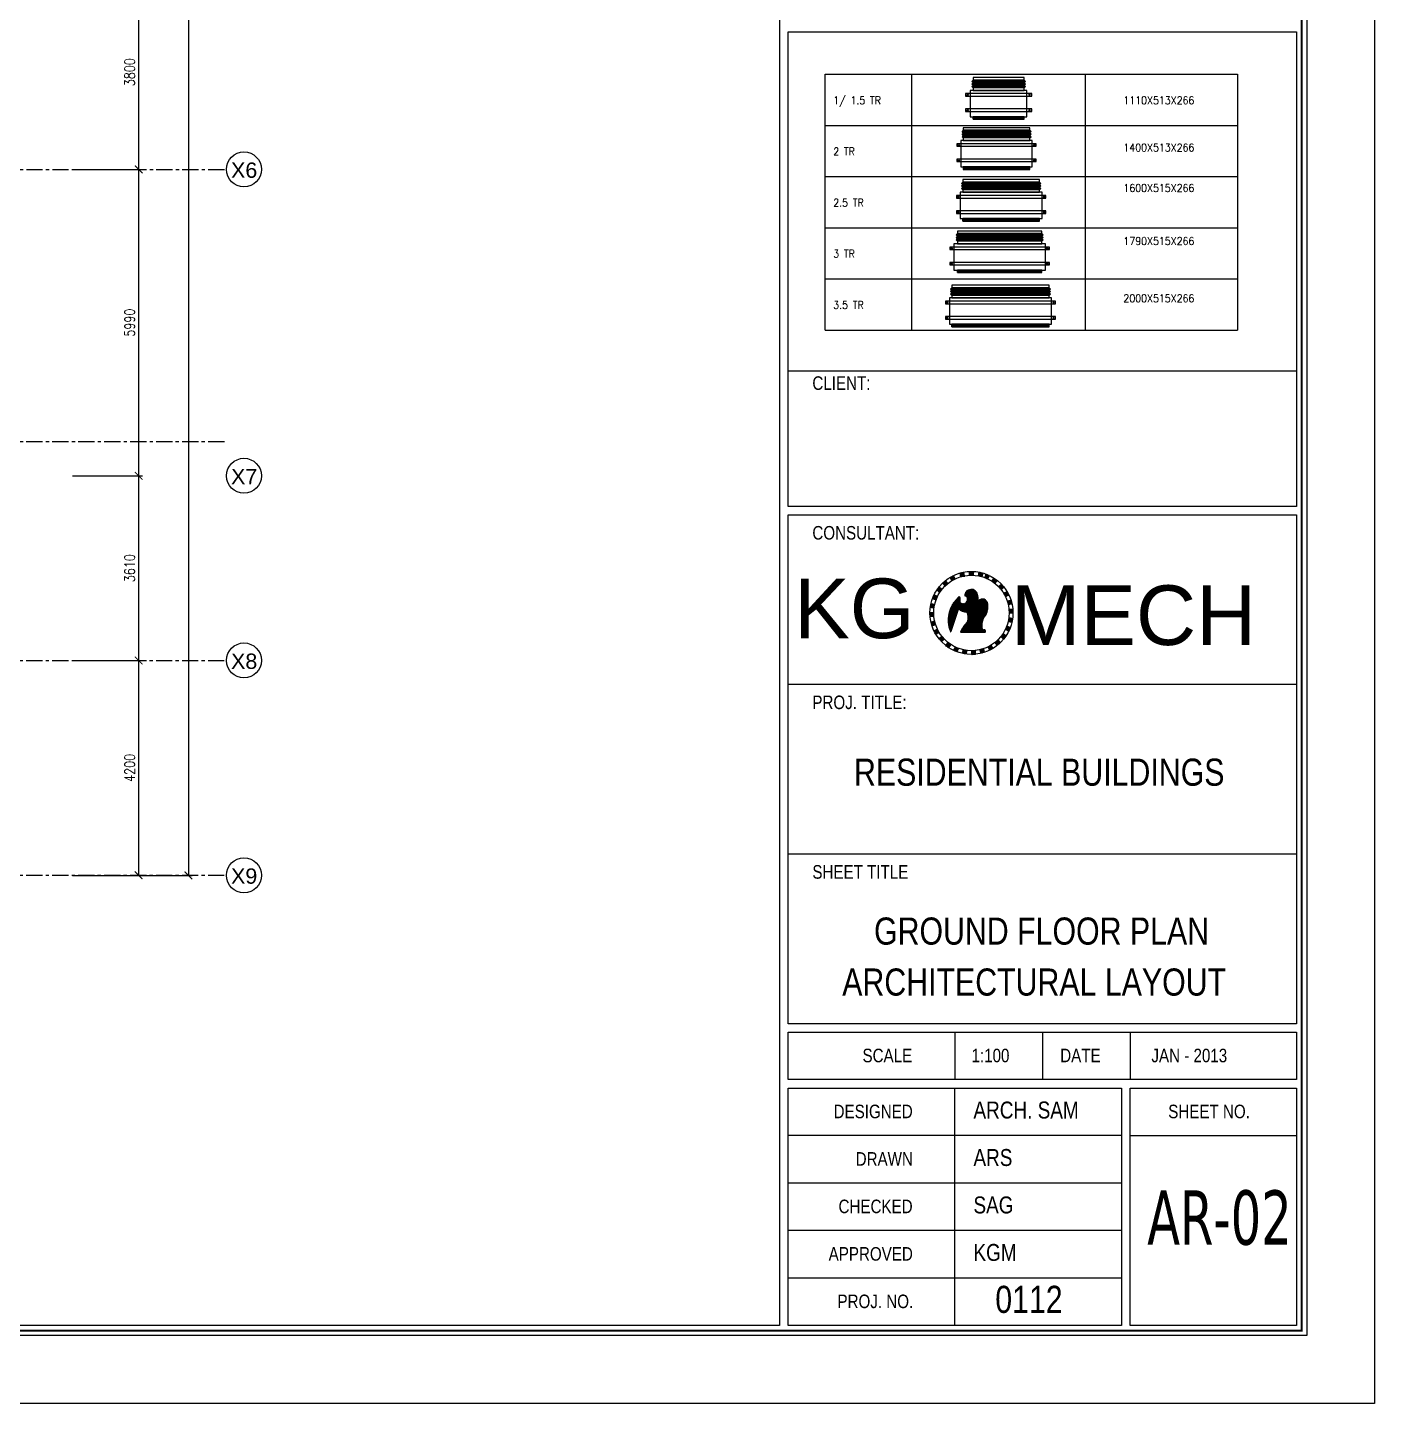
# Model space of a CAD drawing. Header units: millimetres. Extents: x -1288794 to 2153086, y -2701644 to -1428868.
# Drawn here: x 1126062 to 1152407, y -1519494 to -1492595 of the extents above; entities that cross this region are included whole.
import ezdxf
from ezdxf.enums import TextEntityAlignment as Align

# ---------------------------------------------------------------- set-up
doc = ezdxf.new("R2010")
doc.units = ezdxf.units.MM
doc.header["$LTSCALE"] = 100
doc.header["$PDMODE"] = 34
doc.linetypes.add('CENTER', pattern=[50.8, 31.75, -6.35, 6.35, -6.35])
for name, color, linetype in [('A-ANNO-DIMS', 1, 'Continuous'), ('A-ANNO-SYMB', 33, 'Continuous'), ('A-ANNO-TEXT', 8, 'Continuous'), ('A-GRID', 253, 'CENTER'), ('AC-HLTEXT', 100, 'Continuous'), ('DAIMENTION', 32, 'Continuous'), ('FCU-AC', 160, 'Continuous'), ('LOGO LINE', 7, 'Continuous'), ('LOGO1LINE', 7, 'Continuous'), ('TEXT', 4, 'Continuous')]:
    doc.layers.add(name, color=color, linetype=linetype)
doc.styles.add('ISTILO', font='sanss___.ttf', dxfattribs={"width": 0.8, "height": 400})
doc.styles.add('MKL', font='swisse.ttf')
doc.styles.add('ROMANS', font='romans.shx', dxfattribs={"width": 0.8})
doc.styles.add('SANSSERIF', font='sas_____.pfb')
doc.styles.add('TAHOMA', font='tahoma.ttf', dxfattribs={"width": 0.7})
doc.dimstyles.new('100 of DIM2', dxfattribs={"dimscale": 0, "dimtxt": 200, "dimasz": 150, "dimexe": 75, "dimexo": 200, "dimgap": 75, "dimtad": 1, "dimdec": 0, "dimrnd": 5, "dimzin": 0, "dimdsep": 46, "dimtxsty": 'ROMANS', "dimblk": 'ARCHTICK', "dimcen": 100, "dimclrd": 94, "dimclre": 94, "dimclrt": 2, "dimadec": 0, "dimazin": 0, "dimtfac": 1, "dimtdec": 0, "dimtofl": 0, "dimtmove": 2, "dimatfit": 3, "dimldrblk": 'OPEN90', "dimfxl": 75, "dimtolj": 1, "dimtzin": 0, "dimarcsym": 0})

# ---------------------------------------------------------------- blocks, each defined once
blk = doc.blocks.new('_ArchTick')
at = {"color": 0, "linetype": 'ByBlock', "const_width": 0.15}
blk.add_lwpolyline([(-0.5, -0.5), (0.5, 0.5)], dxfattribs=at)
blk = doc.blocks.new('*D455')
at = {"layer": 'A-ANNO-DIMS', "color": 94, "lineweight": -2, "ltscale": 3, "transparency": 16777216}
for p, q in [((1127054, -1473969), (1129284, -1473969)), ((1129209, -1473969), (1129209, -1509169)), ((1127054, -1509169), (1129284, -1509169))]:
    blk.add_line(p, q, dxfattribs=at)
at = {"layer": 'Defpoints', "color": 0, "ltscale": 3, "transparency": 16777216}
for p in [(1126854, -1473969), (1126854, -1509169), (1129209, -1509169)]:
    blk.add_point(p, dxfattribs=at)
at = {"layer": 'A-ANNO-DIMS', "color": 94, "lineweight": -2, "ltscale": 3, "transparency": 16777216, "xscale": 150, "yscale": 150, "zscale": 150}
for p, rotation in [((1129209, -1473969), 90), ((1129209, -1509169), 270)]:
    blk.add_blockref('_ArchTick', p, dxfattribs=dict(at, rotation=rotation))
at = {"layer": 'A-ANNO-DIMS', "color": 2, "ltscale": 3, "transparency": 16777216, "insert": (1129034, -1491569), "char_height": 200, "attachment_point": 5, "rotation": 90, "style": 'ROMANS'}
blk.add_mtext('\\A1;35200', dxfattribs=at)
blk = doc.blocks.new('_Open90')
at = {"color": 0, "linetype": 'ByBlock', "lineweight": -2}
for p, q in [((0, 0), (-1, 0)), ((-0.5, 0.5), (0, 0)), ((0, 0), (-0.5, -0.5))]:
    blk.add_line(p, q, dxfattribs=at)
blk = doc.blocks.new('*D460')
at = {"layer": 'A-ANNO-DIMS', "color": 94, "lineweight": -2, "ltscale": 3, "transparency": 16777216}
for p, q in [((1126945, -1491569), (1128311, -1491569)), ((1128236, -1491569), (1128236, -1495369)), ((1126945, -1495369), (1128311, -1495369))]:
    blk.add_line(p, q, dxfattribs=at)
at = {"layer": 'Defpoints', "color": 0, "ltscale": 3, "transparency": 16777216}
for p in [(1126745, -1491569), (1126745, -1495369), (1128236, -1495369)]:
    blk.add_point(p, dxfattribs=at)
at = {"layer": 'A-ANNO-DIMS', "color": 94, "lineweight": -2, "ltscale": 3, "transparency": 16777216, "xscale": 150, "yscale": 150, "zscale": 150}
for p, rotation in [((1128236, -1491569), 90), ((1128236, -1495369), 270)]:
    blk.add_blockref('_ArchTick', p, dxfattribs=dict(at, rotation=rotation))
at = {"layer": 'A-ANNO-DIMS', "color": 2, "ltscale": 3, "transparency": 16777216, "insert": (1128061, -1493469), "char_height": 200, "attachment_point": 5, "rotation": 90, "style": 'ROMANS'}
blk.add_mtext('\\A1;3800', dxfattribs=at)
blk = doc.blocks.new('*D461')
at = {"layer": 'A-ANNO-DIMS', "color": 94, "lineweight": -2, "ltscale": 3, "transparency": 16777216}
for p, q in [((1126945, -1495369), (1128311, -1495369)), ((1128236, -1495369), (1128236, -1501359)), ((1126945, -1501359), (1128311, -1501359))]:
    blk.add_line(p, q, dxfattribs=at)
at = {"layer": 'Defpoints', "color": 0, "ltscale": 3, "transparency": 16777216}
for p in [(1126745, -1495369), (1126745, -1501359), (1128236, -1501359)]:
    blk.add_point(p, dxfattribs=at)
at = {"layer": 'A-ANNO-DIMS', "color": 94, "lineweight": -2, "ltscale": 3, "transparency": 16777216, "xscale": 150, "yscale": 150, "zscale": 150}
for p, rotation in [((1128236, -1495369), 90), ((1128236, -1501359), 270)]:
    blk.add_blockref('_ArchTick', p, dxfattribs=dict(at, rotation=rotation))
at = {"layer": 'A-ANNO-DIMS', "color": 2, "ltscale": 3, "transparency": 16777216, "insert": (1128061, -1498364), "char_height": 200, "attachment_point": 5, "rotation": 90, "style": 'ROMANS'}
blk.add_mtext('\\A1;5990', dxfattribs=at)
blk = doc.blocks.new('*D462')
at = {"layer": 'A-ANNO-DIMS', "color": 94, "lineweight": -2, "ltscale": 3, "transparency": 16777216}
for p, q in [((1126945, -1501359), (1128311, -1501359)), ((1128236, -1501359), (1128236, -1504969)), ((1126945, -1504969), (1128311, -1504969))]:
    blk.add_line(p, q, dxfattribs=at)
at = {"layer": 'Defpoints', "color": 0, "ltscale": 3, "transparency": 16777216}
for p in [(1126745, -1501359), (1126745, -1504969), (1128236, -1504969)]:
    blk.add_point(p, dxfattribs=at)
at = {"layer": 'A-ANNO-DIMS', "color": 94, "lineweight": -2, "ltscale": 3, "transparency": 16777216, "xscale": 150, "yscale": 150, "zscale": 150}
for p, rotation in [((1128236, -1501359), 90), ((1128236, -1504969), 270)]:
    blk.add_blockref('_ArchTick', p, dxfattribs=dict(at, rotation=rotation))
at = {"layer": 'A-ANNO-DIMS', "color": 2, "ltscale": 3, "transparency": 16777216, "insert": (1128061, -1503164), "char_height": 200, "attachment_point": 5, "rotation": 90, "style": 'ROMANS'}
blk.add_mtext('\\A1;3610', dxfattribs=at)
blk = doc.blocks.new('*D463')
at = {"layer": 'A-ANNO-DIMS', "color": 94, "lineweight": -2, "ltscale": 3, "transparency": 16777216}
for p, q in [((1126945, -1504969), (1128311, -1504969)), ((1128236, -1504969), (1128236, -1509169)), ((1126945, -1509169), (1128311, -1509169))]:
    blk.add_line(p, q, dxfattribs=at)
at = {"layer": 'Defpoints', "color": 0, "ltscale": 3, "transparency": 16777216}
for p in [(1126745, -1504969), (1126745, -1509169), (1128236, -1509169)]:
    blk.add_point(p, dxfattribs=at)
at = {"layer": 'A-ANNO-DIMS', "color": 94, "lineweight": -2, "ltscale": 3, "transparency": 16777216, "xscale": 150, "yscale": 150, "zscale": 150}
for p, rotation in [((1128236, -1504969), 90), ((1128236, -1509169), 270)]:
    blk.add_blockref('_ArchTick', p, dxfattribs=dict(at, rotation=rotation))
at = {"layer": 'A-ANNO-DIMS', "color": 2, "ltscale": 3, "transparency": 16777216, "insert": (1128061, -1507069), "char_height": 200, "attachment_point": 5, "rotation": 90, "style": 'ROMANS'}
blk.add_mtext('\\A1;4200', dxfattribs=at)
blk = doc.blocks.new('fcu-1    1.5 tr')
h = blk.add_hatch()
h.set_pattern_fill('NET', color=3)
h.paths.add_polyline_path([(78733, -1589179), (77733, -1589179), (77733, -1589229), (78733, -1589229)])
at = {"color": 3}
blk.add_lwpolyline([(77733, -1589229), (78733, -1589229), (78733, -1589179), (77733, -1589179)], close=True, dxfattribs=at)
at = {"layer": 'FCU-AC', "color": 5}
for p, q in [((77733, -1588466), (77708, -1588491)), ((78758, -1588491), (77708, -1588491)), ((77733, -1588516), (77708, -1588491)), ((77733, -1588516), (77708, -1588541)), ((78758, -1588541), (77708, -1588541)), ((77733, -1588566), (77708, -1588541)), ((77733, -1588566), (77708, -1588591)), ((78758, -1588591), (77708, -1588591)), ((77733, -1588616), (77708, -1588591)), ((78733, -1588516), (77733, -1588516)), ((78733, -1588566), (77733, -1588566)), ((78758, -1588491), (78733, -1588466)), ((78758, -1588491), (78733, -1588516)), ((78758, -1588541), (78733, -1588516)), ((78758, -1588541), (78733, -1588566)), ((78758, -1588591), (78733, -1588566)), ((78758, -1588591), (78733, -1588616))]:
    blk.add_line(p, q, dxfattribs=at)
at = {"layer": 'FCU-AC', "color": 1}
for p, q in [((78733, -1588416), (77733, -1588416)), ((77733, -1588416), (77733, -1588466)), ((77733, -1588466), (78733, -1588466)), ((78733, -1588616), (77733, -1588616)), ((77733, -1588616), (77733, -1588666)), ((78733, -1588466), (78733, -1588416)), ((78733, -1588666), (78733, -1588616)), ((77733, -1588666), (78733, -1588666))]:
    blk.add_line(p, q, dxfattribs=at)
at = {"layer": 'FCU-AC'}
for p, q in [((78733, -1588466), (77733, -1588466)), ((78788, -1588666), (77678, -1588666)), ((77678, -1588666), (77678, -1589179)), ((78788, -1589179), (78788, -1588666)), ((77678, -1589179), (78788, -1589179))]:
    blk.add_line(p, q, dxfattribs=at)
at = {"layer": 'FCU-AC', "color": 2}
for p, q in [((78733, -1588516), (77733, -1588516)), ((78733, -1588566), (77733, -1588566))]:
    blk.add_line(p, q, dxfattribs=at)
at = {"layer": 'FCU-AC', "color": 6}
for points in [[(77583, -1588779), (78883, -1588779), (78883, -1588729), (77583, -1588729)], [(77583, -1589079), (78883, -1589079), (78883, -1589029), (77583, -1589029)]]:
    blk.add_lwpolyline(points, close=True, dxfattribs=at)
for centre in [(77629, -1588755), (78837, -1588755), (77629, -1589055), (78837, -1589055)]:
    blk.add_circle(centre, 12.5, dxfattribs=at)
blk = doc.blocks.new('fcu 2.5 tr')
h = blk.add_hatch()
h.set_pattern_fill('NET', color=3)
h.paths.add_polyline_path([(83172, -1587743), (81672, -1587743), (81672, -1587793), (83172, -1587793)])
at = {"layer": 'FCU-AC'}
for p, q in [((81672, -1587030), (81647, -1587055)), ((83172, -1587030), (81672, -1587030)), ((83197, -1587055), (83172, -1587030)), ((83197, -1587055), (81647, -1587055)), ((81672, -1587080), (81647, -1587055)), ((81672, -1587080), (81647, -1587105)), ((83197, -1587105), (81647, -1587105)), ((81672, -1587130), (81647, -1587105)), ((81672, -1587130), (81647, -1587155)), ((83197, -1587155), (81647, -1587155)), ((81672, -1587180), (81647, -1587155)), ((83172, -1587080), (81672, -1587080)), ((83172, -1587080), (81672, -1587080)), ((83172, -1587130), (81672, -1587130)), ((83172, -1587130), (81672, -1587130)), ((83197, -1587055), (83172, -1587080)), ((83197, -1587105), (83172, -1587080)), ((83197, -1587105), (83172, -1587130)), ((83197, -1587155), (83172, -1587130)), ((83197, -1587155), (83172, -1587180))]:
    blk.add_line(p, q, dxfattribs=at)
at = {"layer": 'FCU-AC', "color": 1}
for p, q in [((83172, -1586980), (81672, -1586980)), ((81672, -1586980), (81672, -1587030)), ((81672, -1587030), (83172, -1587030)), ((83172, -1587030), (83172, -1586980)), ((83172, -1587180), (81672, -1587180)), ((81672, -1587180), (81672, -1587230)), ((81672, -1587230), (83172, -1587230)), ((83172, -1587230), (83172, -1587180))]:
    blk.add_line(p, q, dxfattribs=at)
at = {"layer": 'FCU-AC', "color": 6}
for points in [[(81547, -1587343), (83297, -1587343), (83297, -1587293), (81547, -1587293)], [(81547, -1587643), (83297, -1587643), (83297, -1587593), (81547, -1587593)]]:
    blk.add_lwpolyline(points, close=True, dxfattribs=at)
at = {"layer": 'FCU-AC'}
blk.add_lwpolyline([(81622, -1587743), (83222, -1587743), (83222, -1587230), (81622, -1587230)], close=True, dxfattribs=at)
at = {"layer": 'FCU-AC', "color": 3}
blk.add_lwpolyline([(81672, -1587793), (83172, -1587793), (83172, -1587743), (81672, -1587743)], close=True, dxfattribs=at)
at = {"layer": 'FCU-AC', "color": 6}
for centre in [(81584, -1587318), (83259, -1587318), (81584, -1587618), (83259, -1587618)]:
    blk.add_circle(centre, 12.5, dxfattribs=at)
blk = doc.blocks.new('fcu 3 tr')
h = blk.add_hatch()
h.set_pattern_fill('NET', color=3)
h.paths.add_polyline_path([(86304, -1585367), (84654, -1585367), (84654, -1585417), (86304, -1585417)])
at = {"layer": 'FCU-AC', "color": 1}
for p, q in [((86304, -1584604), (84654, -1584604)), ((84654, -1584604), (84654, -1584654)), ((86304, -1584654), (86304, -1584604)), ((84654, -1584654), (86304, -1584654)), ((86304, -1584804), (84654, -1584804)), ((84654, -1584804), (84654, -1584854)), ((84654, -1584854), (86304, -1584854)), ((86304, -1584854), (86304, -1584804))]:
    blk.add_line(p, q, dxfattribs=at)
at = {"layer": 'FCU-AC'}
for p, q in [((84654, -1584654), (84629, -1584679)), ((86329, -1584679), (84629, -1584679)), ((84654, -1584704), (84629, -1584679)), ((84654, -1584704), (84629, -1584729)), ((86329, -1584729), (84629, -1584729)), ((84654, -1584754), (84629, -1584729)), ((84654, -1584754), (84629, -1584779)), ((86329, -1584779), (84629, -1584779)), ((84654, -1584804), (84629, -1584779)), ((86304, -1584654), (84654, -1584654)), ((86304, -1584704), (84654, -1584704)), ((86304, -1584704), (84654, -1584704)), ((86304, -1584754), (84654, -1584754)), ((86304, -1584754), (84654, -1584754)), ((86304, -1584654), (86329, -1584679)), ((86304, -1584704), (86329, -1584679)), ((86304, -1584704), (86329, -1584729)), ((86304, -1584754), (86329, -1584729)), ((86304, -1584754), (86329, -1584779)), ((86304, -1584804), (86329, -1584779))]:
    blk.add_line(p, q, dxfattribs=at)
blk.add_lwpolyline([(84584, -1585367), (86374, -1585367), (86374, -1584854), (84584, -1584854)], close=True, dxfattribs=at)
at = {"layer": 'FCU-AC', "color": 6}
for points in [[(84504, -1584967), (86454, -1584967), (86454, -1584917), (84504, -1584917)], [(84504, -1585267), (86454, -1585267), (86454, -1585217), (84504, -1585217)]]:
    blk.add_lwpolyline(points, close=True, dxfattribs=at)
at = {"layer": 'FCU-AC', "color": 3}
blk.add_lwpolyline([(84654, -1585417), (86304, -1585417), (86304, -1585367), (84654, -1585367)], close=True, dxfattribs=at)
at = {"layer": 'FCU-AC', "color": 6}
for centre in [(84544, -1584942), (86414, -1584942), (84544, -1585242), (86414, -1585242)]:
    blk.add_circle(centre, 12.5, dxfattribs=at)
blk = doc.blocks.new('fcu 3.5 tr')
at = {"layer": 'FCU-AC'}
h = blk.add_hatch(dxfattribs=at)
h.set_pattern_fill('NET', color=3)
h.paths.add_polyline_path([(100970, -1580238), (99070, -1580238), (99070, -1580288), (100970, -1580288)])
at = {"layer": 'FCU-AC', "color": 1}
for p, q in [((100970, -1579475), (99070, -1579475)), ((99070, -1579475), (99070, -1579525)), ((100970, -1579525), (100970, -1579475)), ((99070, -1579525), (100970, -1579525)), ((100970, -1579675), (99070, -1579675)), ((99070, -1579675), (99070, -1579725)), ((99070, -1579725), (100970, -1579725)), ((100970, -1579725), (100970, -1579675))]:
    blk.add_line(p, q, dxfattribs=at)
at = {"layer": 'FCU-AC'}
for p, q in [((99045, -1579550), (99070, -1579525)), ((100995, -1579550), (99045, -1579550)), ((99045, -1579550), (99070, -1579575)), ((99045, -1579600), (99070, -1579575)), ((100995, -1579600), (99045, -1579600)), ((99045, -1579600), (99070, -1579625)), ((99045, -1579650), (99070, -1579625)), ((100995, -1579650), (99045, -1579650)), ((99045, -1579650), (99070, -1579675)), ((100970, -1579525), (99070, -1579525)), ((100970, -1579575), (99070, -1579575)), ((100970, -1579575), (99070, -1579575)), ((100970, -1579625), (99070, -1579625)), ((100970, -1579625), (99070, -1579625)), ((100995, -1579550), (100970, -1579525)), ((100995, -1579550), (100970, -1579575)), ((100995, -1579600), (100970, -1579575)), ((100995, -1579600), (100970, -1579625)), ((100995, -1579650), (100970, -1579625)), ((100995, -1579650), (100970, -1579675))]:
    blk.add_line(p, q, dxfattribs=at)
blk.add_lwpolyline([(99020, -1580238), (101020, -1580238), (101020, -1579725), (99020, -1579725)], close=True, dxfattribs=at)
at = {"layer": 'FCU-AC', "color": 6}
for points in [[(98945, -1579838), (101095, -1579838), (101095, -1579788), (98945, -1579788)], [(98945, -1580138), (101095, -1580138), (101095, -1580088), (98945, -1580088)]]:
    blk.add_lwpolyline(points, close=True, dxfattribs=at)
at = {"layer": 'FCU-AC', "color": 3}
blk.add_lwpolyline([(99070, -1580288), (100970, -1580288), (100970, -1580238), (99070, -1580238)], close=True, dxfattribs=at)
at = {"layer": 'FCU-AC', "color": 6}
for centre in [(98982, -1579813), (101057, -1579813), (98982, -1580113), (101057, -1580113)]:
    blk.add_circle(centre, 12.5, dxfattribs=at)
blk = doc.blocks.new('fcu 2 tr')
h = blk.add_hatch()
h.set_pattern_fill('NET', color=3)
h.paths.add_polyline_path([(80954, -1588493), (79654, -1588493), (79654, -1588543), (80954, -1588543)])
at = {"layer": 'FCU-AC'}
for p, q in [((79654, -1587780), (79629, -1587805)), ((80979, -1587805), (79629, -1587805)), ((79654, -1587830), (79629, -1587805)), ((79654, -1587830), (79629, -1587855)), ((80954, -1587780), (79654, -1587780)), ((80954, -1587830), (79654, -1587830)), ((80954, -1587830), (79654, -1587830)), ((80954, -1587780), (80979, -1587805)), ((80954, -1587830), (80979, -1587805)), ((80954, -1587830), (80979, -1587855)), ((80979, -1587855), (79629, -1587855)), ((79654, -1587880), (79629, -1587855)), ((79654, -1587880), (79629, -1587905)), ((80979, -1587905), (79629, -1587905)), ((79654, -1587930), (79629, -1587905)), ((80954, -1587880), (79654, -1587880)), ((80954, -1587880), (79654, -1587880)), ((80954, -1587880), (80979, -1587855)), ((80954, -1587880), (80979, -1587905)), ((80954, -1587930), (80979, -1587905))]:
    blk.add_line(p, q, dxfattribs=at)
at = {"layer": 'FCU-AC', "color": 1}
for p, q in [((80954, -1587730), (79654, -1587730)), ((79654, -1587730), (79654, -1587780)), ((79654, -1587780), (80954, -1587780)), ((80954, -1587780), (80954, -1587730)), ((80954, -1587930), (79654, -1587930)), ((79654, -1587930), (79654, -1587980)), ((79654, -1587980), (80954, -1587980)), ((80954, -1587980), (80954, -1587930))]:
    blk.add_line(p, q, dxfattribs=at)
at = {"layer": 'FCU-AC', "color": 6}
for points in [[(79529, -1588093), (81079, -1588093), (81079, -1588043), (79529, -1588043)], [(79529, -1588393), (81079, -1588393), (81079, -1588343), (79529, -1588343)]]:
    blk.add_lwpolyline(points, close=True, dxfattribs=at)
at = {"layer": 'FCU-AC'}
blk.add_lwpolyline([(79604, -1588493), (81004, -1588493), (81004, -1587980), (79604, -1587980)], close=True, dxfattribs=at)
at = {"layer": 'FCU-AC', "color": 3}
blk.add_lwpolyline([(79654, -1588543), (80954, -1588543), (80954, -1588493), (79654, -1588493)], close=True, dxfattribs=at)
at = {"layer": 'FCU-AC', "color": 6}
for centre in [(79566, -1588068), (81041, -1588068), (79566, -1588368), (81041, -1588368)]:
    blk.add_circle(centre, 12.5, dxfattribs=at)

msp = doc.modelspace()

# ---------------------------------------------------------------- hatches: boundary and pattern name
h = msp.add_hatch()
h.set_pattern_fill('ANSI36', color=6, scale=36.666455, angle=25.71429, style=0)
h.set_pattern_definition([(70.71429, (1144965.2234, -1506959.146), (-1.677009, 9.0844575), [11.458267, -2.291653, 0, -2.291653])])
h.paths.add_polyline_path([(1144172.3, -1503308.5, 0.0225273), (1144108, -1503343.1), (1144140, -1503409.5, -0.0247745), (1144204.2, -1503374.6)])
h = msp.add_hatch()
h.set_pattern_fill('ANSI36', color=6, scale=36.666455, angle=167.14286, style=0)
h.set_pattern_definition([(212.14286, (1145957.255, -1501492.5794), (-4.352928, -8.148113), [11.458267, -2.291653, 0, -2.291653])])
h.paths.add_polyline_path([(1144301, -1503259.6, -0.0225273), (1144372.9, -1503246.6), (1144389.3, -1503318.4, 0.0247745), (1144317.3, -1503331.1)])
h = msp.add_hatch()
h.set_pattern_fill('ANSI36', color=6, scale=36.666455, angle=180, style=0)
h.set_pattern_definition([(225, (1145358.725, -1501217.206), (-2.4306655, -8.91244), [11.458267, -2.291653, 0, -2.291653])])
h.paths.add_polyline_path([(1144489.1, -1503228.2, -0.0225273), (1144562.1, -1503231.5), (1144562.1, -1503305.1, 0.0247745), (1144489.1, -1503301.5)])
h = msp.add_hatch()
h.set_pattern_fill('ANSI36', color=6, scale=36.666455, angle=-167.14286, style=0)
h.set_pattern_definition([(237.85714, (1144715.765, -1501087.4032), (-0.386519, -9.229861), [11.458267, -2.291653, 0, -2.291653])])
h.paths.add_polyline_path([(1144676.4, -1503241.5, -0.0225273), (1144746.8, -1503260.9), (1144730.4, -1503332.7, 0.0247745), (1144660.1, -1503313)])
h = msp.add_hatch()
h.set_pattern_fill('ANSI36', color=6, scale=36.666455, angle=-25.71429, style=0)
h.set_pattern_definition([(19.28571, (1142516.336, -1506204.5415), (6.056917, 6.975205), [11.458267, -2.291653, 0, -2.291653])])
h.paths.add_polyline_path([(1144876.2, -1503308.5, 0.0225273), (1144809, -1503279.8), (1144777, -1503346.2, -0.0247745), (1144844.3, -1503374.6)])
h = msp.add_hatch()
h.set_pattern_fill('ANSI36', color=6, scale=36.666455, angle=-38.57143, style=0)
h.set_pattern_definition([(6.42857, (1142084.8586, -1505703.449), (7.4571865, 5.452531), [11.458267, -2.291653, 0, -2.291653])])
h.paths.add_polyline_path([(1145029.9, -1503405.1, 0.0225273), (1144970.8, -1503362.2), (1144924.9, -1503419.8, -0.0247745), (1144984.2, -1503462.5)])
h = msp.add_hatch()
h.set_pattern_fill('ANSI36', color=6, scale=36.666455, angle=51.42857, style=0)
h.set_pattern_definition([(96.42857, (1146188.445, -1506478.658), (-5.452531, 7.4571865), [11.458267, -2.291653, 0, -2.291653])])
h.paths.add_polyline_path([(1143890.1, -1503533.6, 0.0225273), (1143847.2, -1503592.7), (1143904.8, -1503638.6, -0.0247745), (1143947.5, -1503579.3)])
h = msp.add_hatch()
h.set_pattern_fill('ANSI36', color=6, scale=36.666455, angle=38.57143, style=0)
h.set_pattern_definition([(83.57143, (1145603.903, -1506787.814), (-3.656445, 8.4835216), [11.458267, -2.291653, 0, -2.291653])])
h.paths.add_polyline_path([(1144018.6, -1503405.1, 0.0225273), (1143963.6, -1503453.2), (1144009.5, -1503510.8, -0.0247745), (1144064.3, -1503462.5)])
h = msp.add_hatch()
h.set_pattern_fill('ANSI31', color=6, scale=36.45, style=0)
h.set_pattern_definition([(45, (1143940.7073, -1506308.6005), (-3.221755, 3.221755), [])])
h.paths.add_polyline_path([(1144447.4, -1504212.8, 0.1070133), (1144312.7, -1504413), (1144794.2, -1504413, 0.3835303), (1144801.2, -1504406.7, 0.674478), (1144744.5, -1504376.4), (1144729, -1504332.4, -0.1268388), (1144754.6, -1504147.3, 0.2280769), (1144841.4, -1503866.3, 0.6975506), (1144661.3, -1503805.9, 0.0308659), (1144641.4, -1503672.3, 0.880226), (1144395.3, -1503703.5), (1144417.3, -1503702.8, -1.0270626), (1144304.6, -1503836.1), (1144304.6, -1503747.1, 0.3506469), (1144286.2, -1503724.1, 0.2389572), (1144277.9, -1503726.2, 0.3170491), (1144111.6, -1504404.8, 0.7037758), (1144120.5, -1504404.6), (1144268.4, -1503950.3, 0.26839), (1144436.5, -1504017.3, -0.1721045)])
h = msp.add_hatch()
h.set_pattern_fill('ANSI36', color=6, scale=36.666455, angle=-51.42857, style=0)
h.set_pattern_definition([(353.57143, (1141775.7026, -1505118.9075), (8.4835216, 3.656445), [11.458267, -2.291653, 0, -2.291653])])
h.paths.add_polyline_path([(1145158.4, -1503533.6, 0.0225273), (1145110.3, -1503478.6), (1145052.7, -1503524.5, -0.0247745), (1145101, -1503579.3)])
h = msp.add_hatch()
h.set_pattern_fill('ANSI36', color=6, scale=36.666455, angle=-64.28571, style=0)
h.set_pattern_definition([(340.71429, (1141604.3705, -1504480.228), (9.0844575, 1.677009), [11.458267, -2.291653, 0, -2.291653])])
h.paths.add_polyline_path([(1145255, -1503687.4, 0.0225273), (1145220.4, -1503623), (1145154, -1503655, -0.0247745), (1145188.9, -1503719.2)])
h = msp.add_hatch()
h.set_pattern_fill('ANSI36', color=6, scale=36.666455, angle=77.14286, style=0)
h.set_pattern_definition([(122.14286, (1147082.0533, -1505515.0173), (-8.148113, 4.352928), [11.458267, -2.291653, 0, -2.291653])])
h.paths.add_polyline_path([(1143733.5, -1503858.8, 0.0225273), (1143720.5, -1503930.7), (1143792.3, -1503947, -0.0247745), (1143805, -1503875.1)])
h = msp.add_hatch()
h.set_pattern_fill('ANSI36', color=6, scale=36.666455, angle=64.28571, style=0)
h.set_pattern_definition([(109.28571, (1146689.537, -1506047.1804), (-6.975205, 6.056917), [11.458267, -2.291653, 0, -2.291653])])
h.paths.add_polyline_path([(1143793.5, -1503687.4, 0.0225273), (1143764.8, -1503754.5), (1143831.2, -1503786.5, -0.0247745), (1143859.6, -1503719.2)])
h = msp.add_hatch()
h.set_pattern_fill('ANSI36', color=6, scale=36.666455, angle=-77.14286, style=0)
h.set_pattern_definition([(327.85714, (1141579.4536, -1503819.436), (9.229861, -0.386519), [11.458267, -2.291653, 0, -2.291653])])
h.paths.add_polyline_path([(1145315, -1503858.8, 0.0225273), (1145295.5, -1503788.4), (1145223.7, -1503804.8, -0.0247745), (1145243.5, -1503875.1)])
h = msp.add_hatch()
h.set_pattern_fill('ANSI36', color=6, scale=36.666455, angle=90, style=0)
h.set_pattern_definition([(135, (1147346.3107, -1504908.8536), (-8.9124403, 2.4306655), [11.458267, -2.291653, 0, -2.291653])])
h.paths.add_polyline_path([(1143713.2, -1504039.3, 0.0225273), (1143716.5, -1504112.2), (1143790.1, -1504112.2, -0.0247745), (1143786.5, -1504039.3)])
h = msp.add_hatch()
h.set_pattern_fill('ANSI36', color=6, scale=36.666455, angle=-102.85714, style=0)
h.set_pattern_definition([(302.14286, (1141966.459, -1502563.5037), (8.148113, -4.352928), [11.458267, -2.291653, 0, -2.291653])])
h.paths.add_polyline_path([(1145315, -1504219.7, 0.0225273), (1145328, -1504147.9), (1145256.2, -1504131.5, -0.0247745), (1145243.5, -1504203.4)])
h = msp.add_hatch()
h.set_pattern_fill('ANSI36', color=6, scale=36.666455, angle=-90, style=0)
h.set_pattern_definition([(315, (1141702.2015, -1503169.6674), (8.9124403, -2.4306655), [11.458267, -2.291653, 0, -2.291653])])
h.paths.add_polyline_path([(1145335.3, -1504039.3, 0.0225273), (1145332, -1503966.3), (1145258.4, -1503966.3, -0.0247745), (1145262, -1504039.3)])
h = msp.add_hatch()
h.set_pattern_fill('ANSI36', color=6, scale=36.666455, angle=102.85714, style=0)
h.set_pattern_definition([(147.85714, (1147469.0586, -1504259.085), (-9.229861, 0.386519), [11.458267, -2.291653, 0, -2.291653])])
h.paths.add_polyline_path([(1143733.5, -1504219.7, 0.0225273), (1143753, -1504290.2), (1143824.8, -1504273.8, -0.0247745), (1143805, -1504203.4)])
h = msp.add_hatch()
h.set_pattern_fill('ANSI36', color=6, scale=36.666455, angle=115.71429, style=0)
h.set_pattern_definition([(160.71429, (1147444.1418, -1503598.293), (-9.0844575, -1.677009), [11.458267, -2.291653, 0, -2.291653])])
h.paths.add_polyline_path([(1143793.5, -1504391.2, 0.0225273), (1143828.1, -1504455.5), (1143894.5, -1504423.5, -0.0247745), (1143859.6, -1504359.4)])
h = msp.add_hatch()
h.set_pattern_fill('ANSI36', color=6, scale=36.666455, angle=-128.57143, style=0)
h.set_pattern_definition([(276.42857, (1142860.0674, -1501599.863), (5.452531, -7.4571865), [11.458267, -2.291653, 0, -2.291653])])
h.paths.add_polyline_path([(1145158.4, -1504545, 0.0225273), (1145201.3, -1504485.8), (1145143.7, -1504439.9, -0.0247745), (1145101, -1504499.2)])
h = msp.add_hatch()
h.set_pattern_fill('ANSI36', color=6, scale=36.666455, angle=-115.71429, style=0)
h.set_pattern_definition([(289.28571, (1142358.975, -1502031.3406), (6.975205, -6.056917), [11.458267, -2.291653, 0, -2.291653])])
h.paths.add_polyline_path([(1145255, -1504391.2, 0.0225273), (1145283.7, -1504324), (1145217.3, -1504292, -0.0247745), (1145188.9, -1504359.4)])
h = msp.add_hatch()
h.set_pattern_fill('ANSI36', color=6, scale=36.666455, angle=128.57143, style=0)
h.set_pattern_definition([(173.57143, (1147272.8097, -1502959.6135), (-8.4835216, -3.656445), [11.458267, -2.291653, 0, -2.291653])])
h.paths.add_polyline_path([(1143890.1, -1504545, 0.0225273), (1143938.2, -1504600), (1143995.8, -1504554, -0.0247745), (1143947.5, -1504499.2)])
h = msp.add_hatch()
h.set_pattern_fill('ANSI36', color=6, scale=36.666455, angle=141.42857, style=0)
h.set_pattern_definition([(186.42857, (1146963.6536, -1502375.072), (-7.4571865, -5.452531), [11.458267, -2.291653, 0, -2.291653])])
h.paths.add_polyline_path([(1144018.6, -1504673.4, 0.0225273), (1144077.7, -1504716.3), (1144123.6, -1504658.7, -0.0247745), (1144064.3, -1504616)])
h = msp.add_hatch()
h.set_pattern_fill('ANSI36', color=6, scale=36.666455, angle=154.28571, style=0)
h.set_pattern_definition([(199.28571, (1146532.176, -1501873.9795), (-6.056917, -6.975205), [11.458267, -2.291653, 0, -2.291653])])
h.paths.add_polyline_path([(1144172.3, -1504770, 0.0225273), (1144239.5, -1504798.7), (1144271.5, -1504732.3, -0.0247745), (1144204.2, -1504703.9)])
h = msp.add_hatch()
h.set_pattern_fill('ANSI36', color=6, scale=36.666455, angle=-154.28571, style=0)
h.set_pattern_definition([(250.71429, (1144083.289, -1501119.375), (1.677009, -9.0844575), [11.458267, -2.291653, 0, -2.291653])])
h.paths.add_polyline_path([(1144876.2, -1504770, 0.0225273), (1144940.5, -1504735.4), (1144908.5, -1504669, -0.0247745), (1144844.3, -1504703.9)])
h = msp.add_hatch()
h.set_pattern_fill('ANSI36', color=6, scale=36.666455, angle=-141.42857, style=0)
h.set_pattern_definition([(263.57143, (1143444.609, -1501290.707), (3.656445, -8.4835216), [11.458267, -2.291653, 0, -2.291653])])
h.paths.add_polyline_path([(1145029.9, -1504673.4, 0.0225273), (1145084.9, -1504625.3), (1145039, -1504567.7, -0.0247745), (1144984.2, -1504616)])
h = msp.add_hatch()
h.set_pattern_fill('ANSI36', color=6, scale=36.666455, angle=167.14286, style=0)
h.set_pattern_definition([(212.14286, (1146000.013, -1501481.4634), (-4.352928, -8.148113), [11.458267, -2.291653, 0, -2.291653])])
h.paths.add_polyline_path([(1144343.8, -1504830, 0.0225273), (1144415.7, -1504843), (1144432, -1504771.2, -0.0247745), (1144360.1, -1504758.5)])
h = msp.add_hatch()
h.set_pattern_fill('ANSI36', color=6, scale=36.666455, angle=180, style=0)
h.set_pattern_definition([(225, (1145393.849, -1501217.206), (-2.4306655, -8.9124403), [11.458267, -2.291653, 0, -2.291653])])
h.paths.add_polyline_path([(1144524.3, -1504850.3, 0.0225273), (1144597.2, -1504847), (1144597.2, -1504773.4, -0.0247745), (1144524.3, -1504777)])
h = msp.add_hatch()
h.set_pattern_fill('ANSI36', color=6, scale=36.666455, angle=-167.14286, style=0)
h.set_pattern_definition([(237.85714, (1144744.0805, -1501094.458), (-0.386519, -9.229861), [11.458267, -2.291653, 0, -2.291653])])
h.paths.add_polyline_path([(1144704.7, -1504830, 0.0225273), (1144775.1, -1504810.5), (1144758.8, -1504738.7, -0.0247745), (1144688.4, -1504758.5)])

# ---------------------------------------------------------------- linework, layer by layer
at = {"color": 6}
for p, q in [((1144140, -1503409.5), (1144108.2, -1503343.4)), ((1144140, -1503409.5), (1144108.2, -1503343.4)), ((1144204.2, -1503374.6), (1144172.3, -1503308.5)), ((1144204.2, -1503374.6), (1144172.3, -1503308.5)), ((1144317.3, -1503331.1), (1144301, -1503259.6)), ((1144317.3, -1503331.1), (1144301, -1503259.6)), ((1144389.3, -1503318.4), (1144373, -1503246.9)), ((1144489.1, -1503301.5), (1144489.1, -1503228.2)), ((1144489.1, -1503301.5), (1144489.1, -1503228.2)), ((1144562.1, -1503305.1), (1144562.1, -1503231.8)), ((1144562.1, -1503305.1), (1144562.1, -1503231.8)), ((1144660.1, -1503313), (1144676.4, -1503241.5)), ((1144660.1, -1503313), (1144676.4, -1503241.5)), ((1144730.4, -1503332.7), (1144746.8, -1503261.2)), ((1144730.4, -1503332.7), (1144746.8, -1503261.2)), ((1144844.3, -1503374.6), (1144876.2, -1503308.5)), ((1144844.3, -1503374.6), (1144876.2, -1503308.5)), ((1144924.9, -1503419.8), (1144970.6, -1503362.5)), ((1144924.9, -1503419.8), (1144970.6, -1503362.5)), ((1143904.8, -1503638.6), (1143847.5, -1503592.9)), ((1143904.8, -1503638.6), (1143847.5, -1503592.9)), ((1143947.5, -1503579.3), (1143890.1, -1503533.6)), ((1143947.5, -1503579.3), (1143890.1, -1503533.6)), ((1144009.5, -1503510.8), (1143963.8, -1503453.5)), ((1144009.5, -1503510.8), (1143963.8, -1503453.5)), ((1144064.3, -1503462.5), (1144018.6, -1503405.1)), ((1144064.3, -1503462.5), (1144018.6, -1503405.1)), ((1144984.2, -1503462.5), (1145029.9, -1503405.1)), ((1144984.2, -1503462.5), (1145029.9, -1503405.1)), ((1145052.7, -1503524.5), (1145110, -1503478.8)), ((1145052.7, -1503524.5), (1145110, -1503478.8)), ((1145101, -1503579.3), (1145158.4, -1503533.6)), ((1145101, -1503579.3), (1145158.4, -1503533.6)), ((1145154, -1503655), (1145220.1, -1503623.2)), ((1145154, -1503655), (1145220.1, -1503623.2)), ((1143805, -1503875.1), (1143733.5, -1503858.8)), ((1143805, -1503875.1), (1143733.5, -1503858.8)), ((1143831.2, -1503786.5), (1143765.1, -1503754.7)), ((1143831.2, -1503786.5), (1143765.1, -1503754.7)), ((1143859.6, -1503719.2), (1143793.5, -1503687.4)), ((1143859.6, -1503719.2), (1143793.5, -1503687.4)), ((1144304.6, -1503836.1), (1144304.6, -1503747.1)), ((1144395.3, -1503703.5), (1144417.3, -1503702.8)), ((1145188.9, -1503719.2), (1145255, -1503687.4)), ((1145188.9, -1503719.2), (1145255, -1503687.4)), ((1145223.7, -1503804.8), (1145295.2, -1503788.4)), ((1145223.7, -1503804.8), (1145295.2, -1503788.4)), ((1145243.5, -1503875.1), (1145315, -1503858.8)), ((1145243.5, -1503875.1), (1145315, -1503858.8)), ((1143786.5, -1504039.3), (1143713.2, -1504039.3)), ((1143786.5, -1504039.3), (1143713.2, -1504039.3)), ((1143790.1, -1504112.2), (1143716.8, -1504112.2)), ((1143790.1, -1504112.2), (1143716.8, -1504112.2)), ((1143792.3, -1503947), (1143720.8, -1503930.7)), ((1143792.3, -1503947), (1143720.8, -1503930.7)), ((1144268.4, -1503950.3), (1144120.5, -1504404.6)), ((1145256.2, -1504131.5), (1145327.7, -1504147.8)), ((1145256.2, -1504131.5), (1145327.7, -1504147.8)), ((1145258.4, -1503966.3), (1145331.7, -1503966.3)), ((1145258.4, -1503966.3), (1145331.7, -1503966.3)), ((1145262, -1504039.3), (1145335.3, -1504039.3)), ((1145262, -1504039.3), (1145335.3, -1504039.3)), ((1143805, -1504203.4), (1143733.5, -1504219.7)), ((1143805, -1504203.4), (1143733.5, -1504219.7)), ((1143824.8, -1504273.8), (1143753.3, -1504290.1)), ((1143824.8, -1504273.8), (1143753.3, -1504290.1)), ((1143859.6, -1504359.4), (1143793.5, -1504391.2)), ((1143859.6, -1504359.4), (1143793.5, -1504391.2)), ((1143894.5, -1504423.5), (1143828.4, -1504455.3)), ((1143894.5, -1504423.5), (1143828.4, -1504455.3)), ((1144312.7, -1504413), (1144794.2, -1504413)), ((1144729, -1504332.4), (1144744.5, -1504376.4)), ((1145143.7, -1504439.9), (1145201, -1504485.6)), ((1145143.7, -1504439.9), (1145201, -1504485.6)), ((1145188.9, -1504359.4), (1145255, -1504391.2)), ((1145188.9, -1504359.4), (1145255, -1504391.2)), ((1145217.3, -1504292), (1145283.4, -1504323.9)), ((1145217.3, -1504292), (1145283.4, -1504323.9)), ((1145243.5, -1504203.4), (1145315, -1504219.7)), ((1145243.5, -1504203.4), (1145315, -1504219.7)), ((1143947.5, -1504499.2), (1143890.1, -1504545)), ((1143947.5, -1504499.2), (1143890.1, -1504545)), ((1143995.8, -1504554), (1143938.5, -1504599.7)), ((1143995.8, -1504554), (1143938.5, -1504599.7)), ((1144064.3, -1504616), (1144018.6, -1504673.4)), ((1144064.3, -1504616), (1144018.6, -1504673.4)), ((1144123.6, -1504658.7), (1144077.9, -1504716)), ((1144123.6, -1504658.7), (1144077.9, -1504716)), ((1144204.2, -1504703.9), (1144172.3, -1504770)), ((1144204.2, -1504703.9), (1144172.3, -1504770)), ((1144271.5, -1504732.3), (1144239.7, -1504798.4)), ((1144271.5, -1504732.3), (1144239.7, -1504798.4)), ((1144844.3, -1504703.9), (1144876.2, -1504770)), ((1144844.3, -1504703.9), (1144876.2, -1504770)), ((1144908.5, -1504669), (1144940.3, -1504735.1)), ((1144908.5, -1504669), (1144940.3, -1504735.1)), ((1144984.2, -1504616), (1145029.9, -1504673.4)), ((1144984.2, -1504616), (1145029.9, -1504673.4)), ((1145039, -1504567.7), (1145084.7, -1504625.1)), ((1145039, -1504567.7), (1145084.7, -1504625.1)), ((1145101, -1504499.2), (1145158.4, -1504545)), ((1145101, -1504499.2), (1145158.4, -1504545)), ((1144360.1, -1504758.5), (1144343.8, -1504830)), ((1144360.1, -1504758.5), (1144343.8, -1504830)), ((1144432, -1504771.2), (1144415.7, -1504842.7)), ((1144432, -1504771.2), (1144415.7, -1504842.7)), ((1144524.3, -1504777), (1144524.3, -1504850.3)), ((1144524.3, -1504777), (1144524.3, -1504850.3)), ((1144597.2, -1504773.4), (1144597.2, -1504846.7)), ((1144597.2, -1504773.4), (1144597.2, -1504846.7)), ((1144688.4, -1504758.5), (1144704.7, -1504830)), ((1144688.4, -1504758.5), (1144704.7, -1504830)), ((1144758.8, -1504738.7), (1144775.1, -1504810.2)), ((1144758.8, -1504738.7), (1144775.1, -1504810.2))]:
    msp.add_line(p, q, dxfattribs=at)
for radius in [811.1, 737.7]:
    msp.add_circle((1144524.3, -1504039.3), radius, dxfattribs=at)
for centre, radius, start, end in [((1144520.4, -1503703.6), 125, 8.86708, 179.93696), ((1144676.1, -1504183.4), 606.4, 131.04915, 201.41384), ((1144284.1, -1503733.3), 9.44, 77.29223, 131.04915), ((1144281, -1503747.1), 23.6, 0, 77.29223), ((1144362.7, -1503771), 87.3, 228.24948, 51.30904), ((1143569.9, -1503900.3), 1095.5, 4.94242, 12.01413), ((1144740.2, -1503869.2), 101.2, 1.6654, 141.2563), ((1144505.9, -1503916.7), 339.2, 317.14623, 8.5385), ((1144410.4, -1503838.5), 180.7, 218.21967, 278.31391), ((1144166.4, -1504130.5), 292.9, 343.66509, 22.72588), ((1145100.6, -1504289.5), 374.1, 157.66136, 186.57627), ((1144116, -1504403.1), 4.72, 201.41384, 341.96166), ((1144842.3, -1504624), 570.1, 133.83872, 158.27138), ((1144766.7, -1504403), 34.7, 353.93332, 129.92852), ((1144794.2, -1504405.9), 7.08, 270, 353.93332)]:
    msp.add_arc(centre, radius, start, end, dxfattribs=at)
at = {"layer": 'A-ANNO-SYMB', "ltscale": 3}
for centre in [(1130295.1, -1495368.6), (1130295.1, -1501358.6), (1130295.1, -1504968.6), (1130295.1, -1509168.6)]:
    msp.add_circle(centre, 342.2, dxfattribs=at)
at = {"layer": 'A-GRID', "ltscale": 0.1}
for p, q in [((1086417.2, -1495368.6), (1129956.8, -1495368.6)), ((1086414.8, -1500687.6), (1129954.4, -1500687.6)), ((1086413.3, -1504968.6), (1129952.9, -1504968.6)), ((1086413.3, -1509168.6), (1129952.9, -1509168.6))]:
    msp.add_line(p, q, dxfattribs=at)
at = {"layer": 'DAIMENTION', "color": 3}
msp.add_line((1149726.9, -1493508.5), (1149726.9, -1498508.5), dxfattribs=at)
at = {"layer": 'FCU-AC', "color": 3}
for p, q in [((1141661.9, -1493508.5), (1149726.9, -1493508.5)), ((1141661.9, -1498508.5), (1141661.9, -1493508.5)), ((1143358.6, -1498508.5), (1143358.6, -1493508.5)), ((1146745.7, -1493508.5), (1146745.7, -1498508.5)), ((1141661.9, -1494508.5), (1149726.9, -1494508.5)), ((1141661.9, -1495508.5), (1149726.9, -1495508.5)), ((1141661.9, -1496508.5), (1149726.9, -1496508.5)), ((1141661.9, -1497508.5), (1149726.9, -1497508.5)), ((1141661.9, -1498508.5), (1149726.9, -1498508.5))]:
    msp.add_line(p, q, dxfattribs=at)
at = {"layer": 'LOGO LINE'}
msp.add_line((1140937.9, -1499307.1), (1150882.1, -1499307.1), dxfattribs=at)
msp.add_lwpolyline([(1152406.7, -1519493.9), (1073648.7, -1519493.9), (1073648.7, -1463806.4), (1152406.7, -1463806.4)], close=True, dxfattribs=at)
at = {"layer": 'LOGO1LINE'}
for p, q in [((1150882.1, -1505439.4), (1140937.9, -1505439.4)), ((1150882.1, -1508754.1), (1140937.9, -1508754.1)), ((1144198.9, -1512234.6), (1144198.9, -1513162.7)), ((1145912.3, -1512234.6), (1145912.3, -1513162.7)), ((1147625.7, -1512234.6), (1147625.7, -1513162.7)), ((1144198.9, -1517969.1), (1144198.9, -1513328.5)), ((1147459.9, -1514256.6), (1140937.9, -1514256.6)), ((1147625.7, -1514256.6), (1150882.1, -1514256.6)), ((1144198.9, -1515184.7), (1140937.9, -1515184.7)), ((1147459.9, -1515184.7), (1144198.9, -1515184.7)), ((1147459.9, -1516112.8), (1140937.9, -1516112.8)), ((1147459.9, -1517041), (1140937.9, -1517041))]:
    msp.add_line(p, q, dxfattribs=at)
for points in [[(1151080.8, -1518168), (1074974.6, -1518168), (1074974.6, -1465132.3), (1151080.8, -1465132.3)], [(1140772.1, -1517969.1), (1075173.5, -1517969.1), (1075173.5, -1465331.1), (1140772.1, -1465331.1)], [(1150882.1, -1501958.9), (1140937.9, -1501958.9), (1140937.9, -1492677.7), (1150882.1, -1492677.7)], [(1150882.1, -1512068.9), (1140937.9, -1512068.9), (1140937.9, -1502124.7), (1150882.1, -1502124.7)], [(1150882.1, -1513162.7), (1140937.9, -1513162.7), (1140937.9, -1512234.6), (1150882.1, -1512234.6)], [(1147459.9, -1517969.1), (1140937.9, -1517969.1), (1140937.9, -1513328.5), (1147459.9, -1513328.5)], [(1150882.1, -1517969.1), (1147625.7, -1517969.1), (1147625.7, -1513328.5), (1150882.1, -1513328.5)]]:
    msp.add_lwpolyline(points, close=True, dxfattribs=at)
at = {"layer": 'LOGO1LINE', "const_width": 39.8}
msp.add_lwpolyline([(1150981.4, -1518068.5), (1075074, -1518068.5), (1075074, -1465231.7), (1150981.4, -1465231.7)], close=True, dxfattribs=at)

# ---------------------------------------------------------------- block references
at = {"layer": 'FCU-AC'}
for name, p in [('fcu-1    1.5 tr', (1066822.2, 94841.3)), ('fcu 2 tr', (1064710.7, 93175.7))]:
    msp.add_blockref(name, p, dxfattribs=at)
at = {"layer": 'FCU-AC', "color": 3}
for name, p in [('fcu 2.5 tr', (1062682.2, 91413.6)), ('fcu 3 tr', (1059595.2, 88030.4)), ('fcu 3.5 tr', (1045072.3, 81842.5))]:
    msp.add_blockref(name, p, dxfattribs=at)

# ---------------------------------------------------------------- texts
at = {"color": 6, "style": 'MKL'}
for s, p in [('KG', (1141056.6, -1504533.8)), ('MECH', (1145297, -1504666.6))]:
    msp.add_text(s, height=1166.4, dxfattribs=at).set_placement(p)
at = {"layer": 'A-ANNO-TEXT', "style": 'SANSSERIF'}
for s, p in [('X6', (1130299.7, -1495533.2)), ('X7', (1130299.7, -1501523.2)), ('X8', (1130299.7, -1505133.2)), ('X9', (1130299.7, -1509333.2))]:
    msp.add_text(s, height=300, dxfattribs=at).set_placement(p, align=Align.CENTER)
at = {"layer": 'AC-HLTEXT', "style": 'ROMANS', "width": 0.9}
for s, p in [('1/ 1.5 TR ', (1141821.4, -1494093.1)), ('1110X513X266', (1147495.8, -1494093.1)), ('2 TR ', (1141821.4, -1495093.1)), ('1400X513X266', (1147495.8, -1495016.1)), ('1600X515X266', (1147495.8, -1495806.3)), ('2.5 TR ', (1141821.4, -1496093.1)), ('1790X515X266', (1147495.8, -1496844.3)), ('3 TR', (1141821.4, -1497093.1)), ('3.5 TR', (1141821.4, -1498093.1)), ('2000X515X266', (1147495.8, -1497963.7))]:
    msp.add_text(s, height=150, dxfattribs=at).set_placement(p)
at = {"layer": 'TEXT', "color": 7, "style": 'ISTILO', "width": 0.8}
for s, height, p in [('CLIENT:', 265.18, (1141412.6, -1499678.7)), ('CONSULTANT:', 265.179, (1141412.6, -1502605.4)), ('PROJ. TITLE:', 265.179, (1141412.6, -1505920)), ('SHEET TITLE', 265.179, (1141412.6, -1509234.7)), ('SCALE', 265.18, (1142393.3, -1512823.7)), ('1:100', 265.18, (1144525.5, -1512823.7)), ('DATE', 265.18, (1146260.2, -1512823.7)), ('JAN - 2013', 265.18, (1148043.5, -1512823.7)), ('ARCH. SAM', 331.47, (1144563.5, -1513922.8)), ('DESIGNED', 265.18, (1141828, -1513917.5)), ('SHEET NO.', 265.18, (1148372.8, -1513917.5)), ('DRAWN', 265.18, (1142259.5, -1514845.6)), ('ARS', 331.47, (1144563.5, -1514850.9)), ('SAG', 331.47, (1144563.5, -1515779)), ('CHECKED', 265.18, (1141924.6, -1515773.8)), ('APPROVED', 265.18, (1141731.2, -1516701.9)), ('KGM', 331.47, (1144563.5, -1516707.1)), ('PROJ. NO.', 265.18, (1141903.8, -1517630))]:
    msp.add_text(s, height=height, dxfattribs=at).set_placement(p)
for s, p in [('RESIDENTIAL BUILDINGS', (1145849.7, -1507417.4)), ('GROUND FLOOR PLAN', (1145895.3, -1510523.8)), ('ARCHITECTURAL LAYOUT', (1145750.5, -1511520.2))]:
    msp.add_text(s, height=530.357, dxfattribs=at).set_placement(p, align=Align.CENTER)
at = {"layer": 'TEXT', "color": 30}
for s, height, style, width, p in [('AR-02', 1060.71, 'TAHOMA', 0.75, (1149374.7, -1516387.9)), ('0112', 529.73, 'SANSSERIF', 0.8, (1145648.6, -1517723))]:
    msp.add_text(s, height=height, dxfattribs=dict(at, style=style, width=width)).set_placement(p, align=Align.CENTER)

# ---------------------------------------------------------------- dimensions: what is measured, and where the dimension line sits
at = {"layer": 'A-ANNO-DIMS', "ltscale": 3}
for base, p1, p2, picture, middle in [((1129208.7, -1509168.6), (1126853.6, -1473968.6), (1126853.6, -1509168.6), '*D455', (1129033.7, -1491568.6)), ((1128236.2, -1495368.6), (1126744.7, -1491568.6), (1126744.7, -1495368.6), '*D460', (1128061.2, -1493468.6)), ((1128236.2, -1501358.6), (1126744.7, -1495368.6), (1126744.7, -1501358.6), '*D461', (1128061.2, -1498363.6)), ((1128236.2, -1504968.6), (1126744.7, -1501358.6), (1126744.7, -1504968.6), '*D462', (1128061.2, -1503163.6)), ((1128236.2, -1509168.6), (1126744.7, -1504968.6), (1126744.7, -1509168.6), '*D463', (1128061.2, -1507068.6))]:
    dim = msp.add_linear_dim(base=base, p1=p1, p2=p2, angle=90, dimstyle='100 of DIM2', override={"dimscale": 1}, dxfattribs=at)
    dim.commit()
    dim.dimension.update_dxf_attribs({"geometry": picture, "text_midpoint": middle})

doc.saveas('drawing.dxf')
